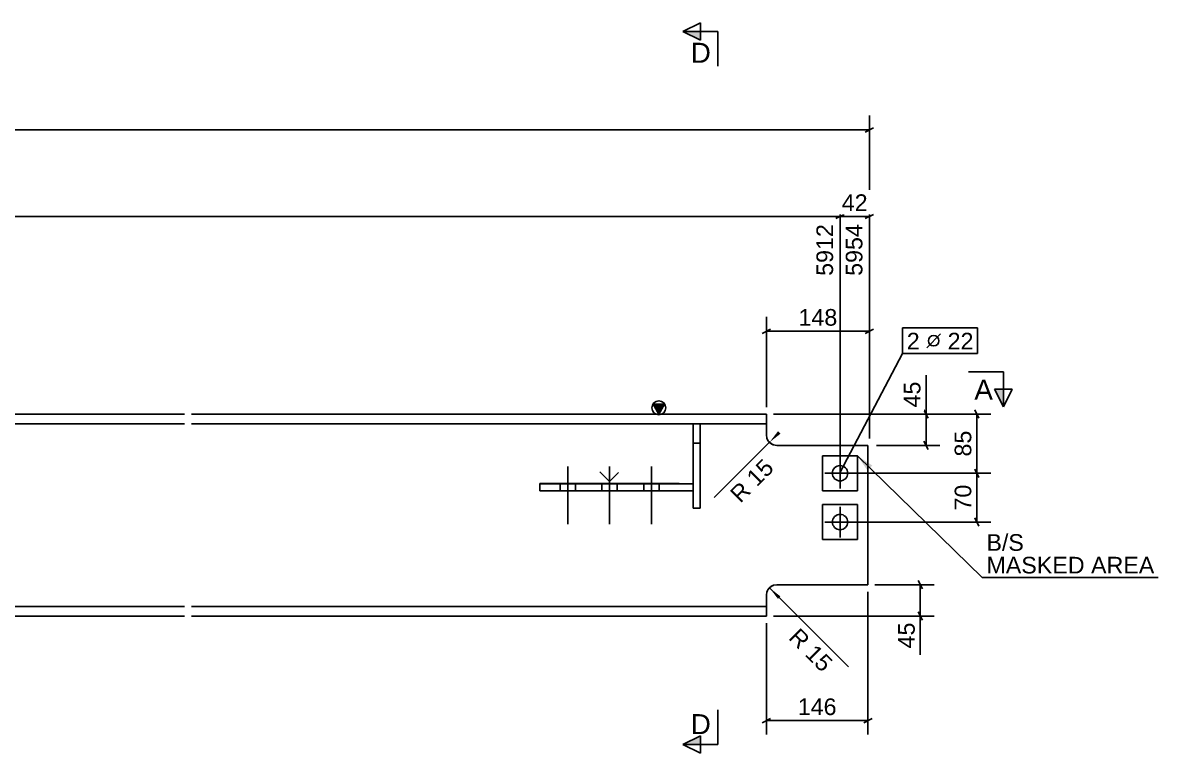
# Model space of a CAD drawing. Header units: millimetres. Extents: x -229 to 612, y -264 to 330.
# Drawn here: x 186 to 349, y -34.2 to 70.7 of the extents above; entities that cross this region are included whole.
import ezdxf

# ---------------------------------------------------------------- set-up
doc = ezdxf.new("R2010")
doc.units = ezdxf.units.MM
doc.linetypes.add('DXK_LINE_DOT2', pattern=[3.9198, 1.9599, -1.9599])
doc.styles.add('Arial', font='arial.ttf', dxfattribs={"height": 0.2})

# ---------------------------------------------------------------- blocks, each defined once
blk = doc.blocks.new('Bolt-43779754-1324 - 1296')
at = {"color": 3, "linetype": 'Continuous'}
for p, q in [((303.3, 3.8), (303.3, 8.2)), ((301.1, 6), (305.5, 6)), ((303.3, -3.2), (303.3, 1.2)), ((301.1, -1), (305.5, -1))]:
    blk.add_line(p, q, dxfattribs=at)
for centre in [(303.3, 6), (303.3, -1)]:
    blk.add_circle(centre, 1.1, dxfattribs=at)
blk = doc.blocks.new('Surfacing-43779754-1355 - 1296')
at = {"color": 7, "linetype": 'Continuous'}
for p, q in [((300.8, 1.5), (305.8, 1.5)), ((300.8, -3.5), (300.8, 1.5)), ((305.8, 1.5), (305.8, -3.5)), ((305.8, -3.5), (300.8, -3.5))]:
    blk.add_line(p, q, dxfattribs=at)
blk = doc.blocks.new('Surfacing-43779754-1360 - 1296')
at = {"color": 7, "linetype": 'Continuous'}
for p, q in [((300.8, 8.5), (305.8, 8.5)), ((300.8, 3.5), (300.8, 8.5)), ((305.8, 8.5), (305.8, 3.5)), ((305.8, 3.5), (300.8, 3.5))]:
    blk.add_line(p, q, dxfattribs=at)
blk = doc.blocks.new('Part-43779754-1381 - 1296')
at = {"linetype": 'Continuous'}
blk.add_hatch(color=2, dxfattribs=at).paths.add_polyline_path([(277.3, 14.5), (276.5, 15.9), (278.1, 15.9)])
at = {"color": 2, "linetype": 'Continuous'}
for p, q in [((277.3, 14.5), (276.5, 15.9)), ((276.5, 15.9), (278.1, 15.9)), ((278.1, 15.9), (277.3, 14.5)), ((209.23, 14.5), (67.93, 14.5)), ((67.93, 13.1), (209.23, 13.1)), ((292.73, 14.5), (210.23, 14.5)), ((210.23, 13.1), (292.73, 13.1)), ((292.73, 14.5), (292.73, 13.1)), ((292.73, 13.1), (292.73, 11.5)), ((292.73, 11.5), (292.8, 11.04)), ((293.76, 10.07), (294.23, 10)), ((307.3, 10), (294.23, 10)), ((307.3, -10), (307.3, 10)), ((292.8, -11.04), (292.73, -11.5)), ((294.23, -10), (293.76, -10.07)), ((307.3, -10), (294.23, -10)), ((292.73, -14.5), (292.73, -11.5)), ((209.23, -13.1), (67.93, -13.1)), ((209.23, -14.5), (67.93, -14.5)), ((292.73, -13.1), (210.23, -13.1)), ((292.73, -14.5), (210.23, -14.5))]:
    blk.add_line(p, q, dxfattribs=at)
at = {"color": 7, "linetype": 'DXK_LINE_DOT2'}
for p, q in [((292.8, 11.04), (292.73, 11.5)), ((294.23, 10), (293.76, 10.07)), ((292.73, -11.5), (292.8, -11.04)), ((293.76, -10.07), (294.23, -10))]:
    blk.add_line(p, q, dxfattribs=at)
at = {"color": 2, "linetype": 'Continuous'}
blk.add_circle((277.3, 15.4), 1, dxfattribs=at)
for centre, start, end in [((294.23, 11.5), 198, 252), ((294.23, -11.5), 108, 162)]:
    blk.add_arc(centre, 1.5, start, end, dxfattribs=at)
at = {"color": 7, "linetype": 'DXK_LINE_DOT2'}
for centre, start, end in [((294.23, 11.5), 198, 252), ((294.23, -11.5), 108, 162)]:
    blk.add_arc(centre, 1.5, start, end, dxfattribs=at)
blk = doc.blocks.new('Bolt-43779754-1391 - 1296')
at = {"color": 3, "linetype": 'Continuous'}
for p, q in [((264.23, 6.95), (264.23, -1.3)), ((270.23, 6.95), (270.23, -1.3)), ((276.23, 6.95), (276.23, -1.3)), ((263.13, 4.5), (263.13, 3.5)), ((265.33, 4.5), (265.33, 3.5)), ((269.13, 4.5), (269.13, 3.5)), ((271.33, 4.5), (271.33, 3.5)), ((275.13, 4.5), (275.13, 3.5)), ((277.33, 4.5), (277.33, 3.5))]:
    blk.add_line(p, q, dxfattribs=at)
blk = doc.blocks.new('Surfacing-43779754-1403 - 1296')
at = {"color": 7, "linetype": 'Continuous'}
for p, q in [((260.23, 4.5), (260.23, 4.55)), ((280.23, 4.55), (260.23, 4.55)), ((280.23, 4.5), (260.23, 4.5)), ((280.23, 4.5), (280.23, 4.55))]:
    blk.add_line(p, q, dxfattribs=at)
blk = doc.blocks.new('Part-43779754-1788 - 1296')
at = {"color": 2, "linetype": 'Continuous'}
for p, q in [((270.23, 4.8), (268.83, 6.2)), ((270.23, 4.8), (271.53, 6.1)), ((260.23, 3.5), (260.23, 4.5)), ((260.23, 4.5), (282.23, 4.5)), ((282.23, 3.5), (260.23, 3.5))]:
    blk.add_line(p, q, dxfattribs=at)
at = {"color": 7, "linetype": 'DXK_LINE_DOT2'}
blk.add_line((282.23, 4.5), (282.23, 3.5), dxfattribs=at)
blk = doc.blocks.new('Part-43779754-1795 - 1296')
at = {"color": 2, "linetype": 'Continuous'}
for p, q in [((282.23, 1), (282.23, 13.1)), ((283.23, 13.1), (283.23, 1)), ((283.23, 1), (282.23, 1))]:
    blk.add_line(p, q, dxfattribs=at)
at = {"color": 7, "linetype": 'DXK_LINE_DOT2'}
for p, q in [((282.23, 13.1), (283.23, 13.1)), ((282.23, 10.3), (283.23, 10.3))]:
    blk.add_line(p, q, dxfattribs=at)
blk = doc.blocks.new('RadiusDimension-43779754-9424 - 1296')
at = {"linetype": 'Continuous'}
blk.add_hatch(color=7, dxfattribs=at).paths.add_polyline_path([(294.4, -12.03), (293.17, -10.44), (294.76, -11.68)])
at = {"color": 7, "linetype": 'Continuous'}
blk.add_line((293.17, -10.44), (304.51, -21.78), dxfattribs=at)
blk.add_arc((294.23, -11.5), 1.5, 108, 162, dxfattribs=at)
at = {"color": 0}
blk.add_wipeout([(300.75, -23.4), (303.23, -20.92), (297.54, -15.24), (295.07, -17.71)], dxfattribs=at)
at = {"color": 7, "style": 'Arial'}
blk.add_text('R 15', height=2.388, rotation=-45.0001, dxfattribs=at).set_placement((295.77, -17.71))
blk = doc.blocks.new('StraightDimension-43779754-1407 - 1296')
at = {"color": 7, "linetype": 'Continuous'}
for p, q in [((307.51, 11), (307.51, 57.32)), ((306.91, 54.97), (308.11, 55.57)), ((2.43, 55.27), (307.51, 55.27))]:
    blk.add_line(p, q, dxfattribs=at)
blk = doc.blocks.new('StraightDimension-43779754-4572 - 1296')
at = {"color": 7, "linetype": 'Continuous'}
for p, q in [((303.3, 7), (303.3, 44.89)), ((6.43, 42.84), (303.3, 42.84)), ((302.7, 42.54), (303.9, 43.14))]:
    blk.add_line(p, q, dxfattribs=at)
at = {"color": 0, "linetype": 'Continuous'}
blk.add_wipeout([(302.8, 42.24), (299.3, 42.24), (299.3, 33.83), (302.8, 33.83)], dxfattribs=at)
at = {"color": 7, "linetype": 'Continuous', "style": 'Arial'}
blk.add_text('5912', height=2.388, rotation=90.0002, dxfattribs=at).set_placement((302.3, 34.33))
blk = doc.blocks.new('StraightDimension-43779754-1578 - 1296')
at = {"color": 7, "linetype": 'Continuous'}
for p, q in [((292.73, 15.5), (292.73, 28.43)), ((307.51, 11), (307.51, 28.43)), ((293.33, 26.68), (292.13, 26.08)), ((292.73, 26.38), (307.51, 26.38)), ((306.91, 26.08), (308.11, 26.68))]:
    blk.add_line(p, q, dxfattribs=at)
at = {"color": 0}
blk.add_wipeout([(303.4, 26.68), (303.4, 30.18), (296.84, 30.18), (296.84, 26.68)], dxfattribs=at)
at = {"color": 7, "style": 'Arial'}
blk.add_text('148', height=2.388, dxfattribs=at).set_placement((297.34, 27.18))
blk = doc.blocks.new('StraightDimension-43779754-1462 - 1296')
at = {"color": 7, "linetype": 'Continuous'}
for p, q in [((315.34, 15.1), (315.94, 13.9)), ((293.73, 14.5), (317.64, 14.5)), ((315.64, 10), (315.64, 14.5)), ((308.51, 10), (317.64, 10)), ((315.94, 9.4), (315.34, 10.6))]:
    blk.add_line(p, q, dxfattribs=at)
at = {"color": 0}
blk.add_wipeout([(315.34, 19.64), (311.84, 19.64), (311.84, 14.94), (315.34, 14.94)], dxfattribs=at)
at = {"color": 7, "linetype": 'Continuous'}
blk.add_line((315.64, 14.5), (315.64, 20.08), dxfattribs=at)
blk.add_line((315.64, 14.5), (315.64, 20.08), dxfattribs=at)
at = {"color": 7, "style": 'Arial'}
blk.add_text('45', height=2.388, rotation=90.0002, dxfattribs=at).set_placement((314.84, 15.44))
blk = doc.blocks.new('StraightDimension-43779754-1428 - 1296')
at = {"color": 7, "linetype": 'Continuous'}
for p, q in [((323.24, 13.9), (322.64, 15.1)), ((293.73, 14.5), (324.94, 14.5)), ((322.94, 6), (322.94, 14.5)), ((322.64, 6.6), (323.24, 5.4)), ((304.3, 6), (324.94, 6))]:
    blk.add_line(p, q, dxfattribs=at)
at = {"color": 0}
blk.add_wipeout([(322.64, 12.6), (319.14, 12.6), (319.14, 7.9), (322.64, 7.9)], dxfattribs=at)
at = {"color": 7, "style": 'Arial'}
blk.add_text('85', height=2.388, rotation=90.0002, dxfattribs=at).set_placement((322.14, 8.4))
blk = doc.blocks.new('StraightDimension-43779754-1444 - 1296')
at = {"color": 7, "linetype": 'Continuous'}
for p, q in [((323.24, 5.4), (322.64, 6.6)), ((304.3, 6), (324.94, 6)), ((322.94, -1), (322.94, 6)), ((304.3, -1), (324.94, -1)), ((322.64, -0.4), (323.24, -1.6))]:
    blk.add_line(p, q, dxfattribs=at)
at = {"color": 0}
blk.add_wipeout([(322.64, 4.85), (319.14, 4.85), (319.14, 0.15), (322.64, 0.15)], dxfattribs=at)
at = {"color": 7, "style": 'Arial'}
blk.add_text('70', height=2.388, rotation=90.0002, dxfattribs=at).set_placement((322.14, 0.65))
blk = doc.blocks.new('StraightDimension-43779754-4701 - 1296')
at = {"color": 7, "linetype": 'Continuous'}
for p, q in [((314.52, -9.4), (315.12, -10.6)), ((308.3, -10), (316.82, -10)), ((314.82, -14.5), (314.82, -10)), ((293.73, -14.5), (316.82, -14.5)), ((315.12, -15.1), (314.52, -13.9))]:
    blk.add_line(p, q, dxfattribs=at)
at = {"color": 0}
blk.add_wipeout([(314.52, -14.94), (311.02, -14.94), (311.02, -19.64), (314.52, -19.64)], dxfattribs=at)
at = {"color": 7, "linetype": 'Continuous'}
blk.add_line((314.82, -14.5), (314.82, -20.08), dxfattribs=at)
blk.add_line((314.82, -14.5), (314.82, -20.08), dxfattribs=at)
at = {"color": 7, "style": 'Arial'}
blk.add_text('45', height=2.388, rotation=90.0002, dxfattribs=at).set_placement((314.02, -19.14))
blk = doc.blocks.new('StraightDimension-43779754-4571 - 1296')
at = {"color": 7, "linetype": 'Continuous'}
for p, q in [((303.3, 7), (303.3, 44.89)), ((307.51, 11), (307.51, 44.89)), ((302.7, 42.54), (303.9, 43.14)), ((303.3, 42.84), (307.51, 42.84)), ((308.11, 43.14), (306.91, 42.54))]:
    blk.add_line(p, q, dxfattribs=at)
at = {"color": 0}
blk.add_wipeout([(307.76, 43.14), (307.76, 46.64), (303.05, 46.64), (303.05, 43.14)], dxfattribs=at)
at = {"color": 0, "linetype": 'Continuous'}
blk.add_wipeout([(307.01, 42.24), (303.51, 42.24), (303.51, 33.83), (307.01, 33.83)], dxfattribs=at)
at = {"color": 7, "style": 'Arial'}
blk.add_text('42', height=2.388, dxfattribs=at).set_placement((303.55, 43.64))
at = {"color": 7, "linetype": 'Continuous', "style": 'Arial'}
blk.add_text('5954', height=2.388, rotation=90.0002, dxfattribs=at).set_placement((306.51, 34.33))
blk = doc.blocks.new('StraightDimension-43779754-4722 - 1296')
at = {"color": 7, "linetype": 'Continuous'}
for p, q in [((307.3, -11), (307.3, -31.5)), ((292.73, -15.5), (292.73, -31.5)), ((293.33, -29.2), (292.13, -29.8)), ((306.7, -29.8), (307.9, -29.2)), ((292.73, -29.5), (307.3, -29.5))]:
    blk.add_line(p, q, dxfattribs=at)
at = {"color": 0}
blk.add_wipeout([(303.29, -29.2), (303.29, -25.7), (296.73, -25.7), (296.73, -29.2)], dxfattribs=at)
at = {"color": 7, "style": 'Arial'}
blk.add_text('146', height=2.388, dxfattribs=at).set_placement((297.23, -28.7))
blk = doc.blocks.new('RadiusDimension-43779754-9434 - 1296')
at = {"linetype": 'Continuous'}
blk.add_hatch(color=7, dxfattribs=at).paths.add_polyline_path([(294.76, 11.68), (293.17, 10.44), (294.4, 12.03)])
at = {"color": 7, "linetype": 'Continuous'}
blk.add_line((293.17, 10.44), (285.24, 2.51), dxfattribs=at)
blk.add_arc((294.23, 11.5), 1.5, 198, 252, dxfattribs=at)
at = {"color": 0}
blk.add_wipeout([(294.68, 6.58), (292.2, 9.05), (286.52, 3.37), (288.99, 0.89)], dxfattribs=at)
at = {"color": 7, "style": 'Arial'}
blk.add_text('R 15', height=2.388, rotation=45.0001, dxfattribs=at).set_placement((288.99, 1.6))
blk = doc.blocks.new('Mark-43779754-1319 - 1296')
at = {"color": 0}
blk.add_wipeout([(314.74, 23.77), (314.74, 26.27), (312.88, 26.27), (312.88, 23.77)], dxfattribs=at)
blk.add_wipeout([(314.74, 23.77), (314.74, 26.27), (312.88, 26.27), (312.88, 23.77)], dxfattribs=at)
at = {"color": 3, "linetype": 'Continuous'}
for p, q in [((312.28, 23.17), (312.28, 26.87)), ((303.3, 6.17), (312.28, 23.17))]:
    blk.add_line(p, q, dxfattribs=at)
at = {"color": 3, "style": 'Arial'}
blk.add_text('2', height=2.39, dxfattribs=at).set_placement((312.88, 23.77))
at = {"color": 0}
blk.add_wipeout([(317.99, 23.77), (317.99, 26.27), (315.49, 26.27), (315.49, 23.77)], dxfattribs=at)
at = {"color": 3, "linetype": 'Continuous'}
blk.add_line((315.74, 24.02), (317.74, 26.02), dxfattribs=at)
blk.add_circle((316.74, 25.02), 0.75, dxfattribs=at)
at = {"color": 0}
blk.add_wipeout([(322.44, 23.77), (322.44, 26.27), (318.74, 26.27), (318.74, 23.77)], dxfattribs=at)
blk.add_wipeout([(322.44, 23.77), (322.44, 26.27), (318.74, 26.27), (318.74, 23.77)], dxfattribs=at)
at = {"color": 3, "linetype": 'Continuous'}
for p, q in [((312.28, 26.87), (323.04, 26.87)), ((323.04, 23.17), (323.04, 26.87)), ((312.28, 23.17), (323.04, 23.17))]:
    blk.add_line(p, q, dxfattribs=at)
at = {"color": 3, "style": 'Arial'}
blk.add_text('22', height=2.388, dxfattribs=at).set_placement((318.74, 23.77))
blk = doc.blocks.new('Mark-43779754-1356 - 1296')
at = {"linetype": 'Continuous'}
blk.add_hatch(color=7, dxfattribs=at).paths.add_polyline_path([(307.24, 6.4), (305.8, 8.5), (307.94, 7.11)])
at = {"color": 0}
blk.add_wipeout([(329.67, -5.13), (329.67, -2.63), (324.31, -2.63), (324.31, -5.13)], dxfattribs=at)
blk.add_wipeout([(329.67, -5.13), (329.67, -2.63), (324.31, -2.63), (324.31, -5.13)], dxfattribs=at)
blk.add_wipeout([(348.37, -8.38), (348.37, -5.88), (324.31, -5.88), (324.31, -8.38)], dxfattribs=at)
blk.add_wipeout([(348.37, -8.38), (348.37, -5.88), (324.31, -5.88), (324.31, -8.38)], dxfattribs=at)
at = {"color": 7, "linetype": 'Continuous'}
for p, q in [((305.8, 8.5), (323.71, -8.98)), ((323.71, -8.98), (348.97, -8.98))]:
    blk.add_line(p, q, dxfattribs=at)
at = {"color": 7, "style": 'Arial'}
for s, height, p in [('B/', 2.388, (324.31, -5.13)), ('S', 2.39, (327.45, -5.13)), ('MASKED AREA', 2.3877, (324.31, -8.38))]:
    blk.add_text(s, height=height, dxfattribs=at).set_placement(p)
blk = doc.blocks.new('SectionMark-43779754-1609 - 1296')
at = {"color": 6, "linetype": 'Continuous'}
for p, q in [((326.74, 20.55), (321.74, 20.55)), ((326.74, 20.55), (326.74, 15.55)), ((327.99, 18.05), (326.74, 15.55))]:
    blk.add_line(p, q, dxfattribs=at)
at = {"color": 0, "linetype": 'Continuous'}
blk.add_wipeout([(325.24, 16.55), (325.24, 19.55), (322.57, 19.55), (322.57, 16.55)], dxfattribs=at)
at = {"linetype": 'Continuous'}
blk.add_hatch(color=6, dxfattribs=at).paths.add_polyline_path([(325.49, 18.05), (326.74, 18.05), (326.74, 15.55)])
at = {"color": 6, "linetype": 'Continuous'}
for p, q in [((325.49, 18.05), (327.99, 18.05)), ((326.74, 15.55), (325.49, 18.05))]:
    blk.add_line(p, q, dxfattribs=at)
at = {"color": 6, "linetype": 'Continuous', "style": 'Arial'}
blk.add_text('A', height=2.87, dxfattribs=at).set_placement((322.57, 16.55))
blk = doc.blocks.new('SectionMark-43779754-5053 - 1296')
at = {"color": 6, "linetype": 'Continuous'}
for p, q in [((280.76, 69.41), (283.26, 70.66)), ((285.76, 69.41), (280.76, 69.41)), ((285.76, 69.41), (285.76, 64.41)), ((285.76, -32.94), (285.76, -27.94)), ((285.76, -32.94), (280.76, -32.94)), ((283.26, -34.19), (280.76, -32.94))]:
    blk.add_line(p, q, dxfattribs=at)
at = {"color": 0, "linetype": 'Continuous'}
for points in [[(284.76, 64.91), (284.76, 67.91), (281.87, 67.91), (281.87, 64.91)], [(284.76, -31.44), (284.76, -28.44), (281.87, -28.44), (281.87, -31.44)]]:
    blk.add_wipeout(points, dxfattribs=at)
at = {"linetype": 'Continuous'}
for points in [[(283.26, 69.41), (283.26, 68.16), (280.76, 69.41)], [(283.26, -31.69), (283.26, -32.94), (280.76, -32.94)]]:
    blk.add_hatch(color=6, dxfattribs=at).paths.add_polyline_path(points)
at = {"color": 6, "linetype": 'Continuous'}
for p, q in [((283.26, 68.16), (283.26, 70.66)), ((280.76, 69.41), (283.26, 68.16)), ((280.76, -32.94), (283.26, -31.69)), ((283.26, -31.69), (283.26, -34.19))]:
    blk.add_line(p, q, dxfattribs=at)
at = {"color": 6, "linetype": 'Continuous', "style": 'Arial'}
for p in [(281.87, 64.91), (281.87, -31.44)]:
    blk.add_text('D', height=2.87, dxfattribs=at).set_placement(p)

msp = doc.modelspace()

# ---------------------------------------------------------------- block references
for name in ['Part-43779754-1381 - 1296', 'Part-43779754-1795 - 1296', 'Surfacing-43779754-1360 - 1296', 'Bolt-43779754-1324 - 1296', 'Bolt-43779754-1391 - 1296', 'Part-43779754-1788 - 1296', 'Surfacing-43779754-1403 - 1296', 'Surfacing-43779754-1355 - 1296']:
    msp.add_blockref(name, (0, 0))

# ---------------------------------------------------------------- next in the draw order: block references
for name in ['StraightDimension-43779754-1407 - 1296', 'RadiusDimension-43779754-9424 - 1296']:
    msp.add_blockref(name, (0, 0))

# ---------------------------------------------------------------- next in the draw order: block references
for name in ['StraightDimension-43779754-4572 - 1296', 'StraightDimension-43779754-4701 - 1296']:
    msp.add_blockref(name, (0, 0))

# ---------------------------------------------------------------- next in the draw order: block references
for name in ['StraightDimension-43779754-1578 - 1296', 'StraightDimension-43779754-4722 - 1296']:
    msp.add_blockref(name, (0, 0))

# ---------------------------------------------------------------- next in the draw order: block references
msp.add_blockref('StraightDimension-43779754-1462 - 1296', (0, 0))

# ---------------------------------------------------------------- next in the draw order: block references
msp.add_blockref('StraightDimension-43779754-1428 - 1296', (0, 0))

# ---------------------------------------------------------------- next in the draw order: block references
for name in ['RadiusDimension-43779754-9434 - 1296', 'StraightDimension-43779754-1444 - 1296']:
    msp.add_blockref(name, (0, 0))

# ---------------------------------------------------------------- next in the draw order: block references
msp.add_blockref('StraightDimension-43779754-4571 - 1296', (0, 0))

# ---------------------------------------------------------------- next in the draw order: block references
msp.add_blockref('Mark-43779754-1319 - 1296', (0, 0))

# ---------------------------------------------------------------- next in the draw order: block references
for name in ['SectionMark-43779754-1609 - 1296', 'Mark-43779754-1356 - 1296']:
    msp.add_blockref(name, (0, 0))

# ---------------------------------------------------------------- next in the draw order: block references
msp.add_blockref('SectionMark-43779754-5053 - 1296', (0, 0))

doc.saveas('drawing.dxf')
